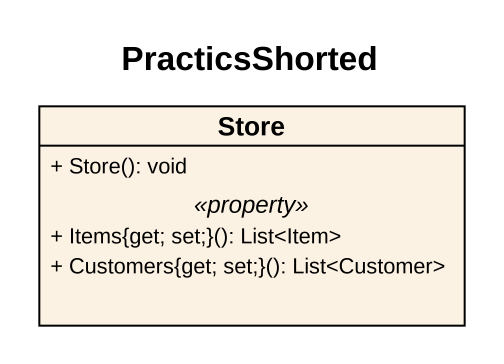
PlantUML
@startuml
title PracticsShorted
hide circle
hide empty members
skinparam classAttributeIconSize 0
class Store {
  + Store(): void
  .. <<property>> ..
  + Items{get; set;}(): List<Item>
  + Customers{get; set;}(): List<Customer>
}
@enduml
